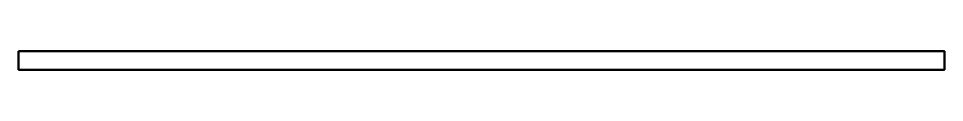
# Model space of a CAD drawing. Header units: metres. Extents: x 0 to 10, y -0.1 to 0.1.
import ezdxf

# ---------------------------------------------------------------- set-up
doc = ezdxf.new("R2010")
doc.units = ezdxf.units.M
doc.layers.add('WALLS', color=1, linetype='CONTINUOUS', lineweight=50)

msp = doc.modelspace()

# ---------------------------------------------------------------- linework, layer by layer
at = {"layer": 'WALLS', "lineweight": 50}
msp.add_lwpolyline([(0, 0.1), (10, 0.1), (10, -0.1), (0, -0.1)], close=True, dxfattribs=at)

doc.saveas('drawing.dxf')
